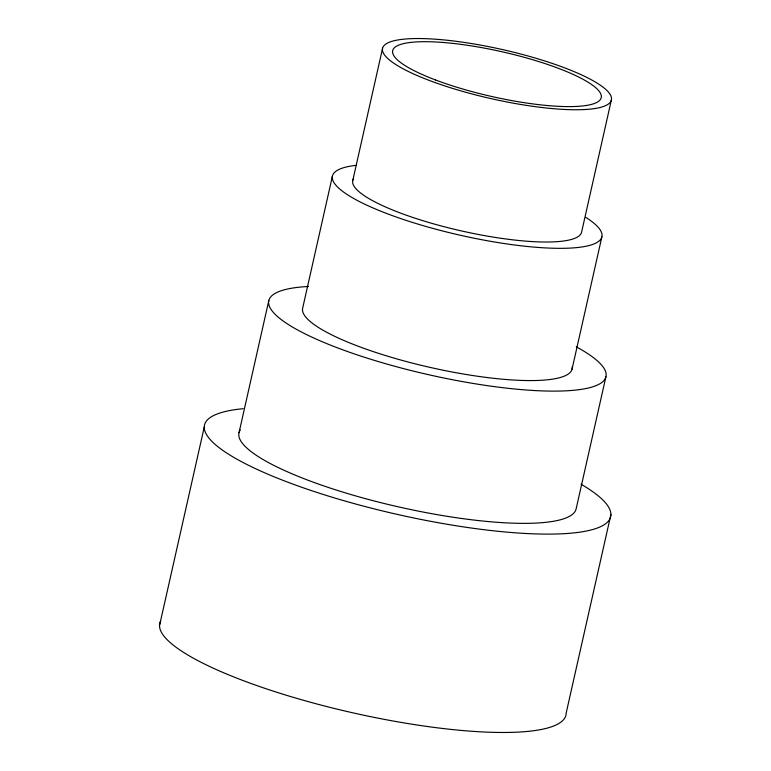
<?xml version="1.0" encoding="UTF-8"?>
<svg xmlns="http://www.w3.org/2000/svg" width="771" height="771" viewBox="0 0 771 771"><rect width="100%" height="100%" fill="white"/><g stroke="black" fill="none" stroke-linecap="round" stroke-linejoin="round"><path stroke-width="1.16" d="M159.52 625.589L204.219 427.221M239.029 432.704L268.828 300.459M332.474 175.884L302.675 308.13A138.105 29.655 12.7 0 0 435.432 368.586A138.105 29.655 12.7 0 0 572.207 366.803M352.781 180.481L382.589 48.236M611.355 100.066A117.288 25.183 12.7 0 1 434.468 82.352A117.288 25.183 12.7 0 1 445.089 40.034A117.288 25.183 12.7 0 1 611.355 100.066L581.556 232.312A117.288 25.183 12.7 0 1 456.548 229.797A117.288 25.183 12.7 0 1 353.619 178.641M572.053 369.155L601.862 236.909M605.9 376.817L576.091 509.062A172.81 37.104 12.7 0 1 391.909 505.362A172.81 37.104 12.7 0 1 240.263 429.996M610.902 514.556L566.203 712.924A208.199 44.708 12.7 0 1 351.962 712.626A208.199 44.708 12.7 0 1 160.657 621.05M576.265 346.844A172.81 37.104 12.7 0 1 545.126 390.993A172.81 37.104 12.7 0 1 317.488 339.674A172.81 37.104 12.7 0 1 308.448 286.475M585.787 217.383A138.105 29.655 12.7 0 1 549.145 248.089A138.105 29.655 12.7 0 1 374.195 208.459A138.105 29.655 12.7 0 1 356.096 165.351M581.074 484.227A208.199 44.708 12.7 0 1 535.334 533.898A208.199 44.708 12.7 0 1 267.412 473.992A208.199 44.708 12.7 0 1 243.202 408.688M435.509 79.962A106.88 22.947 12.7 0 0 600.773 98.9A106.88 22.947 12.7 0 0 454.63 43.59A106.88 22.947 12.7 0 0 435.509 79.962"/></g></svg>
